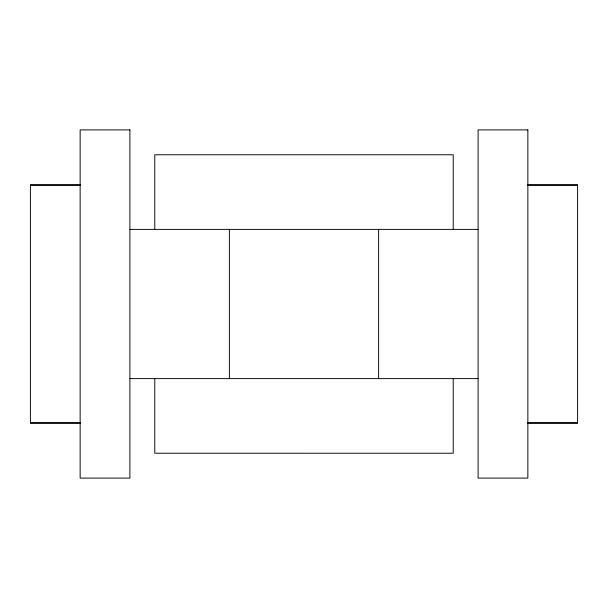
<?xml version="1.0" encoding="UTF-8"?>
<svg xmlns="http://www.w3.org/2000/svg" width="608" height="608" viewBox="0 0 608 608"><rect width="100%" height="100%" fill="white"/><g stroke="black" fill="none" stroke-linecap="round" stroke-linejoin="round"><path stroke-width="0.91" d="M80.142 184.612L30.4 184.612L30.4 423.388L80.142 423.388M527.858 184.612L577.6 184.612L577.6 423.388L527.858 423.388M30.4 185.417L80.142 185.417M527.858 185.417L577.6 185.417M129.892 229.383L478.108 229.383M129.892 378.617L478.108 378.617M30.4 422.583L80.142 422.583M527.858 422.583L577.6 422.583M453.234 229.619L453.234 154.766L154.766 154.766L154.766 229.619M453.234 378.381L453.234 453.234L154.766 453.241L154.766 378.381M378.617 229.383L378.617 378.617M229.383 229.383L229.383 378.617M129.892 129.892L80.142 129.892L80.142 478.108L129.892 478.108L129.892 129.892M527.858 129.892L478.108 129.892L478.108 478.108L527.858 478.108L527.858 129.892"/></g></svg>
